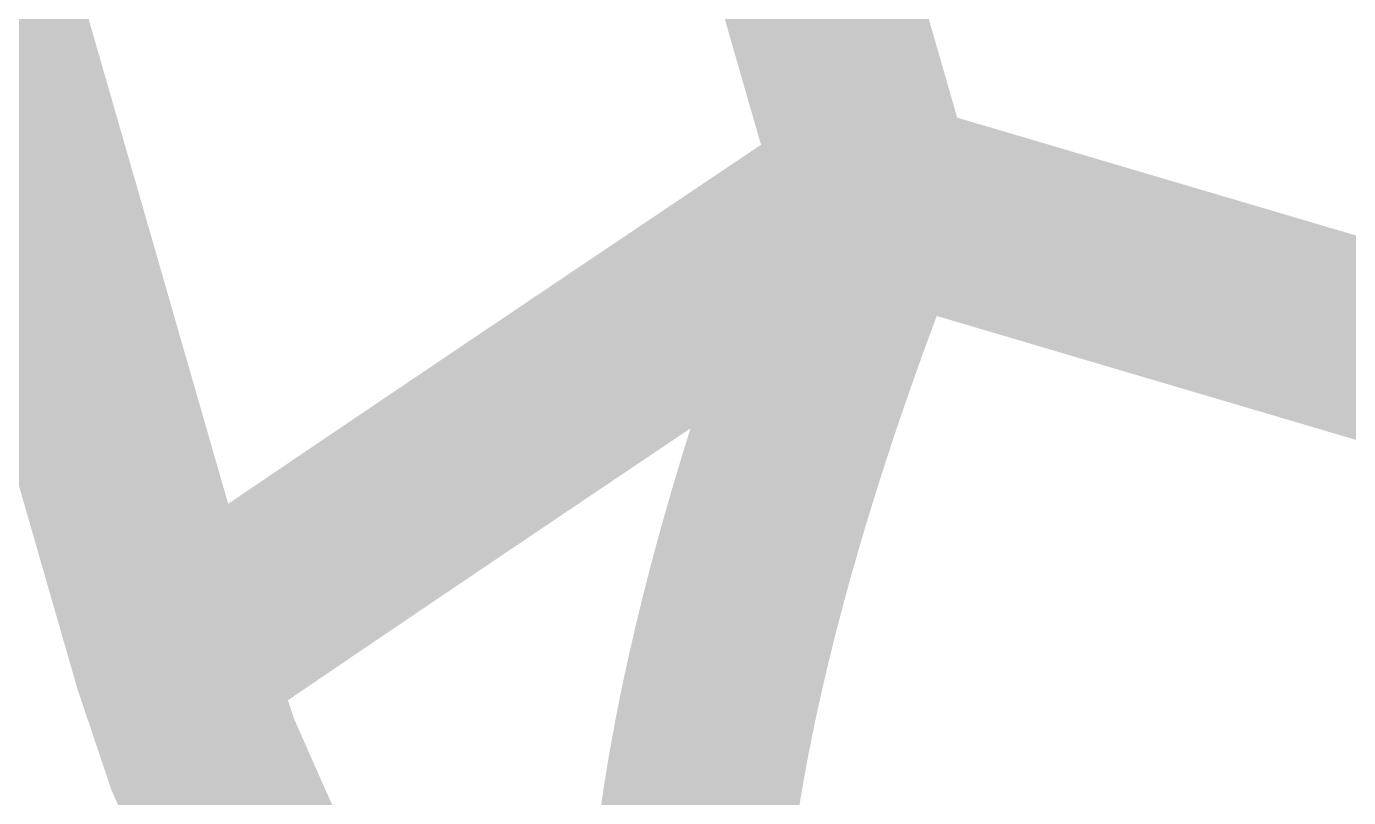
# Model space of a CAD drawing. Header units: inches. Extents: x 0 to 35.2, y -0.7 to 15.9.
# Drawn here: x 31.85944 to 31.862812, y 9.593212 to 9.595179 of the extents above; entities that cross this region are included whole.
import ezdxf

# ---------------------------------------------------------------- set-up
doc = ezdxf.new("R2010")
doc.units = ezdxf.units.IN
doc.header["$MEASUREMENT"] = 0
doc.layers.add('Dimensions', color=6, linetype='Continuous')

msp = doc.modelspace()

# ---------------------------------------------------------------- linework, layer by layer
at = {"layer": 'Dimensions'}
for points in [[(31.8303054, 9.6960987, 0.0005, 0.0005, 0), (31.8598106, 9.5935579, 0.0005, 0.0005, 0)], [(31.832685, 9.6952746, 0.0005, 0.0005, 0), (31.8616113, 9.5947457, 0.0005, 0.0005, 0)], [(31.8615634, 9.5947442, 0.0005, 0.0005, 0), (31.8615971, 9.5947669, 0.0005, 0.0005, 0)], [(31.8615915, 9.5946959, 0.0005, 0.0005, 0), (31.8616113, 9.5947457, 0.0005, 0.0005, 0)], [(31.8616113, 9.5947457, 0.0005, 0.0005, 0), (32.3744885, 9.4431495, 0.0005, 0.0005, 0)], [(31.8614968, 9.5946995, 0.0005, 0.0005, 0), (31.86153, 9.5947218, 0.0005, 0.0005, 0)], [(31.86153, 9.5947218, 0.0005, 0.0005, 0), (31.8615634, 9.5947442, 0.0005, 0.0005, 0)], [(31.8614638, 9.5946773, 0.0005, 0.0005, 0), (31.8614968, 9.5946995, 0.0005, 0.0005, 0)], [(31.8615722, 9.5946463, 0.0005, 0.0005, 0), (31.8615915, 9.5946959, 0.0005, 0.0005, 0)], [(31.8613988, 9.5946336, 0.0005, 0.0005, 0), (31.8614312, 9.5946554, 0.0005, 0.0005, 0)], [(31.8614312, 9.5946554, 0.0005, 0.0005, 0), (31.8614638, 9.5946773, 0.0005, 0.0005, 0)], [(31.8615532, 9.5945969, 0.0005, 0.0005, 0), (31.8615722, 9.5946463, 0.0005, 0.0005, 0)], [(31.8613349, 9.5945907, 0.0005, 0.0005, 0), (31.8613667, 9.5946121, 0.0005, 0.0005, 0)], [(31.8613667, 9.5946121, 0.0005, 0.0005, 0), (31.8613988, 9.5946336, 0.0005, 0.0005, 0)], [(31.8613033, 9.5945695, 0.0005, 0.0005, 0), (31.8613349, 9.5945907, 0.0005, 0.0005, 0)], [(31.8615346, 9.5945478, 0.0005, 0.0005, 0), (31.8615532, 9.5945969, 0.0005, 0.0005, 0)], [(31.8612411, 9.5945276, 0.0005, 0.0005, 0), (31.8612721, 9.5945485, 0.0005, 0.0005, 0)], [(31.8612721, 9.5945485, 0.0005, 0.0005, 0), (31.8613033, 9.5945695, 0.0005, 0.0005, 0)], [(31.8615164, 9.594499, 0.0005, 0.0005, 0), (31.8615346, 9.5945478, 0.0005, 0.0005, 0)], [(31.8612104, 9.594507, 0.0005, 0.0005, 0), (31.8612411, 9.5945276, 0.0005, 0.0005, 0)], [(31.8611498, 9.5944663, 0.0005, 0.0005, 0), (31.86118, 9.5944865, 0.0005, 0.0005, 0)], [(31.86118, 9.5944865, 0.0005, 0.0005, 0), (31.8612104, 9.594507, 0.0005, 0.0005, 0)], [(31.8614986, 9.5944505, 0.0005, 0.0005, 0), (31.8615164, 9.594499, 0.0005, 0.0005, 0)], [(31.8610905, 9.5944263, 0.0005, 0.0005, 0), (31.86112, 9.5944462, 0.0005, 0.0005, 0)], [(31.86112, 9.5944462, 0.0005, 0.0005, 0), (31.8611498, 9.5944663, 0.0005, 0.0005, 0)], [(31.8614811, 9.5944023, 0.0005, 0.0005, 0), (31.8614986, 9.5944505, 0.0005, 0.0005, 0)], [(31.8610612, 9.5944067, 0.0005, 0.0005, 0), (31.8610905, 9.5944263, 0.0005, 0.0005, 0)], [(31.8610036, 9.5943679, 0.0005, 0.0005, 0), (31.8610323, 9.5943872, 0.0005, 0.0005, 0)], [(31.8610323, 9.5943872, 0.0005, 0.0005, 0), (31.8610612, 9.5944067, 0.0005, 0.0005, 0)], [(31.8614641, 9.5943543, 0.0005, 0.0005, 0), (31.8614811, 9.5944023, 0.0005, 0.0005, 0)], [(31.8609472, 9.59433, 0.0005, 0.0005, 0), (31.8609753, 9.5943488, 0.0005, 0.0005, 0)], [(31.8609753, 9.5943488, 0.0005, 0.0005, 0), (31.8610036, 9.5943679, 0.0005, 0.0005, 0)], [(31.8614474, 9.5943066, 0.0005, 0.0005, 0), (31.8614641, 9.5943543, 0.0005, 0.0005, 0)], [(31.8608921, 9.5942928, 0.0005, 0.0005, 0), (31.8609195, 9.5943113, 0.0005, 0.0005, 0)], [(31.8609195, 9.5943113, 0.0005, 0.0005, 0), (31.8609472, 9.59433, 0.0005, 0.0005, 0)], [(31.8608381, 9.5942565, 0.0005, 0.0005, 0), (31.8608649, 9.5942746, 0.0005, 0.0005, 0)], [(31.8608649, 9.5942746, 0.0005, 0.0005, 0), (31.8608921, 9.5942928, 0.0005, 0.0005, 0)], [(31.8614312, 9.5942593, 0.0005, 0.0005, 0), (31.8614474, 9.5943066, 0.0005, 0.0005, 0)], [(31.8608116, 9.5942387, 0.0005, 0.0005, 0), (31.8608381, 9.5942565, 0.0005, 0.0005, 0)], [(31.8614153, 9.5942122, 0.0005, 0.0005, 0), (31.8614312, 9.5942593, 0.0005, 0.0005, 0)], [(31.8607595, 9.5942036, 0.0005, 0.0005, 0), (31.8607854, 9.594221, 0.0005, 0.0005, 0)], [(31.8607854, 9.594221, 0.0005, 0.0005, 0), (31.8608116, 9.5942387, 0.0005, 0.0005, 0)], [(31.8613999, 9.5941654, 0.0005, 0.0005, 0), (31.8614153, 9.5942122, 0.0005, 0.0005, 0)], [(31.8607088, 9.5941694, 0.0005, 0.0005, 0), (31.860734, 9.5941864, 0.0005, 0.0005, 0)], [(31.860734, 9.5941864, 0.0005, 0.0005, 0), (31.8607595, 9.5942036, 0.0005, 0.0005, 0)], [(31.8606592, 9.594136, 0.0005, 0.0005, 0), (31.8606838, 9.5941526, 0.0005, 0.0005, 0)], [(31.8606838, 9.5941526, 0.0005, 0.0005, 0), (31.8607088, 9.5941694, 0.0005, 0.0005, 0)], [(31.8613848, 9.594119, 0.0005, 0.0005, 0), (31.8613999, 9.5941654, 0.0005, 0.0005, 0)], [(31.860611, 9.5941035, 0.0005, 0.0005, 0), (31.860635, 9.5941196, 0.0005, 0.0005, 0)], [(31.860635, 9.5941196, 0.0005, 0.0005, 0), (31.8606592, 9.594136, 0.0005, 0.0005, 0)], [(31.8613702, 9.5940728, 0.0005, 0.0005, 0), (31.8613848, 9.594119, 0.0005, 0.0005, 0)], [(31.8605411, 9.5940563, 0.0005, 0.0005, 0), (31.8605641, 9.5940718, 0.0005, 0.0005, 0)], [(31.8605641, 9.5940718, 0.0005, 0.0005, 0), (31.8605874, 9.5940875, 0.0005, 0.0005, 0)], [(31.8605874, 9.5940875, 0.0005, 0.0005, 0), (31.860611, 9.5941035, 0.0005, 0.0005, 0)], [(31.8613559, 9.594027, 0.0005, 0.0005, 0), (31.8613702, 9.5940728, 0.0005, 0.0005, 0)], [(31.8604962, 9.594026, 0.0005, 0.0005, 0), (31.8605185, 9.5940411, 0.0005, 0.0005, 0)], [(31.8605185, 9.5940411, 0.0005, 0.0005, 0), (31.8605411, 9.5940563, 0.0005, 0.0005, 0)], [(31.8604526, 9.5939966, 0.0005, 0.0005, 0), (31.8604742, 9.5940112, 0.0005, 0.0005, 0)], [(31.8604742, 9.5940112, 0.0005, 0.0005, 0), (31.8604962, 9.594026, 0.0005, 0.0005, 0)], [(31.8613421, 9.5939815, 0.0005, 0.0005, 0), (31.8613559, 9.594027, 0.0005, 0.0005, 0)], [(31.8604104, 9.5939681, 0.0005, 0.0005, 0), (31.8604313, 9.5939822, 0.0005, 0.0005, 0)], [(31.8604313, 9.5939822, 0.0005, 0.0005, 0), (31.8604526, 9.5939966, 0.0005, 0.0005, 0)], [(31.8613286, 9.5939364, 0.0005, 0.0005, 0), (31.8613421, 9.5939815, 0.0005, 0.0005, 0)], [(31.8603496, 9.593927, 0.0005, 0.0005, 0), (31.8603695, 9.5939404, 0.0005, 0.0005, 0)], [(31.8603695, 9.5939404, 0.0005, 0.0005, 0), (31.8603898, 9.5939541, 0.0005, 0.0005, 0)], [(31.8603898, 9.5939541, 0.0005, 0.0005, 0), (31.8604104, 9.5939681, 0.0005, 0.0005, 0)], [(31.8613156, 9.5938915, 0.0005, 0.0005, 0), (31.8613286, 9.5939364, 0.0005, 0.0005, 0)], [(31.8603107, 9.5939007, 0.0005, 0.0005, 0), (31.86033, 9.5939137, 0.0005, 0.0005, 0)], [(31.86033, 9.5939137, 0.0005, 0.0005, 0), (31.8603496, 9.593927, 0.0005, 0.0005, 0)], [(31.8602551, 9.5938631, 0.0005, 0.0005, 0), (31.8602733, 9.5938754, 0.0005, 0.0005, 0)], [(31.8602733, 9.5938754, 0.0005, 0.0005, 0), (31.8602918, 9.5938879, 0.0005, 0.0005, 0)], [(31.8602918, 9.5938879, 0.0005, 0.0005, 0), (31.8603107, 9.5939007, 0.0005, 0.0005, 0)], [(31.8613029, 9.593847, 0.0005, 0.0005, 0), (31.8613156, 9.5938915, 0.0005, 0.0005, 0)], [(31.8602026, 9.5938275, 0.0005, 0.0005, 0), (31.8602198, 9.5938391, 0.0005, 0.0005, 0)], [(31.8602198, 9.5938391, 0.0005, 0.0005, 0), (31.8602373, 9.593851, 0.0005, 0.0005, 0)], [(31.8602373, 9.593851, 0.0005, 0.0005, 0), (31.8602551, 9.5938631, 0.0005, 0.0005, 0)], [(31.8612907, 9.5938029, 0.0005, 0.0005, 0), (31.8613029, 9.593847, 0.0005, 0.0005, 0)], [(31.8601533, 9.5937941, 0.0005, 0.0005, 0), (31.8601694, 9.593805, 0.0005, 0.0005, 0)], [(31.8601694, 9.593805, 0.0005, 0.0005, 0), (31.8601858, 9.5938162, 0.0005, 0.0005, 0)], [(31.8601858, 9.5938162, 0.0005, 0.0005, 0), (31.8602026, 9.5938275, 0.0005, 0.0005, 0)], [(31.8612789, 9.5937591, 0.0005, 0.0005, 0), (31.8612907, 9.5938029, 0.0005, 0.0005, 0)], [(31.8601073, 9.5937628, 0.0005, 0.0005, 0), (31.8601223, 9.593773, 0.0005, 0.0005, 0)], [(31.8601223, 9.593773, 0.0005, 0.0005, 0), (31.8601376, 9.5937835, 0.0005, 0.0005, 0)], [(31.8601376, 9.5937835, 0.0005, 0.0005, 0), (31.8601533, 9.5937941, 0.0005, 0.0005, 0)], [(31.8600509, 9.5937245, 0.0005, 0.0005, 0), (31.8600644, 9.5937337, 0.0005, 0.0005, 0)], [(31.8600644, 9.5937337, 0.0005, 0.0005, 0), (31.8600783, 9.5937432, 0.0005, 0.0005, 0)], [(31.8600783, 9.5937432, 0.0005, 0.0005, 0), (31.8600926, 9.5937529, 0.0005, 0.0005, 0)], [(31.8600926, 9.5937529, 0.0005, 0.0005, 0), (31.8601073, 9.5937628, 0.0005, 0.0005, 0)], [(31.8612675, 9.5937156, 0.0005, 0.0005, 0), (31.8612789, 9.5937591, 0.0005, 0.0005, 0)], [(31.8600124, 9.5936983, 0.0005, 0.0005, 0), (31.8600249, 9.5937068, 0.0005, 0.0005, 0)], [(31.8600249, 9.5937068, 0.0005, 0.0005, 0), (31.8600377, 9.5937155, 0.0005, 0.0005, 0)], [(31.8600377, 9.5937155, 0.0005, 0.0005, 0), (31.8600509, 9.5937245, 0.0005, 0.0005, 0)], [(31.8612565, 9.5936725, 0.0005, 0.0005, 0), (31.8612675, 9.5937156, 0.0005, 0.0005, 0)], [(31.8599556, 9.5936596, 0.0005, 0.0005, 0), (31.8599662, 9.5936668, 0.0005, 0.0005, 0)], [(31.8599662, 9.5936668, 0.0005, 0.0005, 0), (31.8599772, 9.5936743, 0.0005, 0.0005, 0)], [(31.8599772, 9.5936743, 0.0005, 0.0005, 0), (31.8599886, 9.5936821, 0.0005, 0.0005, 0)], [(31.8599886, 9.5936821, 0.0005, 0.0005, 0), (31.8600003, 9.5936901, 0.0005, 0.0005, 0)], [(31.8600003, 9.5936901, 0.0005, 0.0005, 0), (31.8600124, 9.5936983, 0.0005, 0.0005, 0)], [(31.8612459, 9.5936298, 0.0005, 0.0005, 0), (31.8612565, 9.5936725, 0.0005, 0.0005, 0)], [(31.8599081, 9.593627, 0.0005, 0.0005, 0), (31.8599169, 9.593633, 0.0005, 0.0005, 0)], [(31.8599169, 9.593633, 0.0005, 0.0005, 0), (31.859926, 9.5936393, 0.0005, 0.0005, 0)], [(31.859926, 9.5936393, 0.0005, 0.0005, 0), (31.8599355, 9.5936458, 0.0005, 0.0005, 0)], [(31.8599355, 9.5936458, 0.0005, 0.0005, 0), (31.8599454, 9.5936525, 0.0005, 0.0005, 0)], [(31.8599454, 9.5936525, 0.0005, 0.0005, 0), (31.8599556, 9.5936596, 0.0005, 0.0005, 0)], [(31.8598634, 9.5935961, 0.0005, 0.0005, 0), (31.8598699, 9.5936006, 0.0005, 0.0005, 0)], [(31.8598699, 9.5936006, 0.0005, 0.0005, 0), (31.8598768, 9.5936054, 0.0005, 0.0005, 0)], [(31.8598768, 9.5936054, 0.0005, 0.0005, 0), (31.8598841, 9.5936104, 0.0005, 0.0005, 0)], [(31.8598841, 9.5936104, 0.0005, 0.0005, 0), (31.8598917, 9.5936157, 0.0005, 0.0005, 0)], [(31.8598917, 9.5936157, 0.0005, 0.0005, 0), (31.8598997, 9.5936212, 0.0005, 0.0005, 0)], [(31.8598997, 9.5936212, 0.0005, 0.0005, 0), (31.8599081, 9.593627, 0.0005, 0.0005, 0)], [(31.8612357, 9.5935874, 0.0005, 0.0005, 0), (31.8612459, 9.5936298, 0.0005, 0.0005, 0)], [(31.8598191, 9.5935648, 0.0005, 0.0005, 0), (31.8598218, 9.5935668, 0.0005, 0.0005, 0)], [(31.8598218, 9.5935668, 0.0005, 0.0005, 0), (31.8598249, 9.593569, 0.0005, 0.0005, 0)], [(31.8598249, 9.593569, 0.0005, 0.0005, 0), (31.8598284, 9.5935715, 0.0005, 0.0005, 0)], [(31.8598284, 9.5935715, 0.0005, 0.0005, 0), (31.8598323, 9.5935743, 0.0005, 0.0005, 0)], [(31.8598323, 9.5935743, 0.0005, 0.0005, 0), (31.8598365, 9.5935773, 0.0005, 0.0005, 0)], [(31.8598365, 9.5935773, 0.0005, 0.0005, 0), (31.8598411, 9.5935805, 0.0005, 0.0005, 0)], [(31.8598411, 9.5935805, 0.0005, 0.0005, 0), (31.8598461, 9.593584, 0.0005, 0.0005, 0)], [(31.8598461, 9.593584, 0.0005, 0.0005, 0), (31.8598515, 9.5935878, 0.0005, 0.0005, 0)], [(31.8598515, 9.5935878, 0.0005, 0.0005, 0), (31.8598573, 9.5935918, 0.0005, 0.0005, 0)], [(31.8598573, 9.5935918, 0.0005, 0.0005, 0), (31.8598634, 9.5935961, 0.0005, 0.0005, 0)], [(31.861226, 9.5935454, 0.0005, 0.0005, 0), (31.8612357, 9.5935874, 0.0005, 0.0005, 0)], [(31.8598106, 9.5935581, 0.0005, 0.0005, 0), (31.8598111, 9.5935586, 0.0005, 0.0005, 0)], [(31.8598106, 9.5935579, 0.0005, 0.0005, 0), (31.8598106, 9.5935581, 0.0005, 0.0005, 0)], [(31.8616698, 9.5916852, 0.0005, 0.0005, -0.256951), (31.8598106, 9.5935579, 0.0005, 0.0005, 0)], [(31.8598111, 9.5935586, 0.0005, 0.0005, 0), (31.8598119, 9.5935593, 0.0005, 0.0005, 0)], [(31.8598119, 9.5935593, 0.0005, 0.0005, 0), (31.8598131, 9.5935603, 0.0005, 0.0005, 0)], [(31.8598131, 9.5935603, 0.0005, 0.0005, 0), (31.8598147, 9.5935615, 0.0005, 0.0005, 0)], [(31.8598147, 9.5935615, 0.0005, 0.0005, 0), (31.8598167, 9.593563, 0.0005, 0.0005, 0)], [(31.8598167, 9.593563, 0.0005, 0.0005, 0), (31.8598191, 9.5935648, 0.0005, 0.0005, 0)], [(31.8612167, 9.5935037, 0.0005, 0.0005, 0), (31.861226, 9.5935454, 0.0005, 0.0005, 0)], [(31.8612077, 9.5934625, 0.0005, 0.0005, 0), (31.8612167, 9.5935037, 0.0005, 0.0005, 0)], [(31.8611992, 9.5934216, 0.0005, 0.0005, 0), (31.8612077, 9.5934625, 0.0005, 0.0005, 0)], [(31.8611912, 9.5933811, 0.0005, 0.0005, 0), (31.8611992, 9.5934216, 0.0005, 0.0005, 0)], [(31.8611835, 9.5933409, 0.0005, 0.0005, 0), (31.8611912, 9.5933811, 0.0005, 0.0005, 0)], [(31.8611762, 9.5933012, 0.0005, 0.0005, 0), (31.8611835, 9.5933409, 0.0005, 0.0005, 0)], [(31.8611694, 9.5932618, 0.0005, 0.0005, 0), (31.8611762, 9.5933012, 0.0005, 0.0005, 0)], [(31.861163, 9.5932229, 0.0005, 0.0005, 0), (31.8611694, 9.5932618, 0.0005, 0.0005, 0)], [(31.861157, 9.5931844, 0.0005, 0.0005, 0), (31.861163, 9.5932229, 0.0005, 0.0005, 0)], [(31.8611515, 9.5931462, 0.0005, 0.0005, 0), (31.861157, 9.5931844, 0.0005, 0.0005, 0)], [(31.8611463, 9.5931085, 0.0005, 0.0005, 0), (31.8611515, 9.5931462, 0.0005, 0.0005, 0)], [(31.8611416, 9.5930712, 0.0005, 0.0005, 0), (31.8611463, 9.5931085, 0.0005, 0.0005, 0)], [(31.8611374, 9.5930343, 0.0005, 0.0005, 0), (31.8611416, 9.5930712, 0.0005, 0.0005, 0)], [(31.8611335, 9.5929978, 0.0005, 0.0005, 0), (31.8611374, 9.5930343, 0.0005, 0.0005, 0)], [(31.8611301, 9.5929617, 0.0005, 0.0005, 0), (31.8611335, 9.5929978, 0.0005, 0.0005, 0)]]:
    msp.add_lwpolyline(points, format="xyseb", dxfattribs=at)
for points in [[(31.8614721, 9.5947669, 0.00025, 0.00025, 1), (31.8617221, 9.5947669, 0.00025, 0.00025, 1)], [(31.8614863, 9.5947457, 0.00025, 0.00025, 1), (31.8617363, 9.5947457, 0.00025, 0.00025, 1)], [(31.8614863, 9.5947457, 0.00025, 0.00025, 1), (31.8617363, 9.5947457, 0.00025, 0.00025, 1)], [(31.8614863, 9.5947457, 0.00025, 0.00025, 1), (31.8617363, 9.5947457, 0.00025, 0.00025, 1)], [(31.861405, 9.5947218, 0.00025, 0.00025, 1), (31.861655, 9.5947218, 0.00025, 0.00025, 1)], [(31.861405, 9.5947218, 0.00025, 0.00025, 1), (31.861655, 9.5947218, 0.00025, 0.00025, 1)], [(31.8614384, 9.5947442, 0.00025, 0.00025, 1), (31.8616884, 9.5947442, 0.00025, 0.00025, 1)], [(31.8614384, 9.5947442, 0.00025, 0.00025, 1), (31.8616884, 9.5947442, 0.00025, 0.00025, 1)], [(31.8613718, 9.5946995, 0.00025, 0.00025, 1), (31.8616218, 9.5946995, 0.00025, 0.00025, 1)], [(31.8613718, 9.5946995, 0.00025, 0.00025, 1), (31.8616218, 9.5946995, 0.00025, 0.00025, 1)], [(31.8614665, 9.5946959, 0.00025, 0.00025, 1), (31.8617165, 9.5946959, 0.00025, 0.00025, 1)], [(31.8614665, 9.5946959, 0.00025, 0.00025, 1), (31.8617165, 9.5946959, 0.00025, 0.00025, 1)], [(31.8613062, 9.5946554, 0.00025, 0.00025, 1), (31.8615562, 9.5946554, 0.00025, 0.00025, 1)], [(31.8613062, 9.5946554, 0.00025, 0.00025, 1), (31.8615562, 9.5946554, 0.00025, 0.00025, 1)], [(31.8613388, 9.5946773, 0.00025, 0.00025, 1), (31.8615888, 9.5946773, 0.00025, 0.00025, 1)], [(31.8613388, 9.5946773, 0.00025, 0.00025, 1), (31.8615888, 9.5946773, 0.00025, 0.00025, 1)], [(31.8614472, 9.5946463, 0.00025, 0.00025, 1), (31.8616972, 9.5946463, 0.00025, 0.00025, 1)], [(31.8614472, 9.5946463, 0.00025, 0.00025, 1), (31.8616972, 9.5946463, 0.00025, 0.00025, 1)], [(31.8612417, 9.5946121, 0.00025, 0.00025, 1), (31.8614917, 9.5946121, 0.00025, 0.00025, 1)], [(31.8612417, 9.5946121, 0.00025, 0.00025, 1), (31.8614917, 9.5946121, 0.00025, 0.00025, 1)], [(31.8612738, 9.5946336, 0.00025, 0.00025, 1), (31.8615238, 9.5946336, 0.00025, 0.00025, 1)], [(31.8612738, 9.5946336, 0.00025, 0.00025, 1), (31.8615238, 9.5946336, 0.00025, 0.00025, 1)], [(31.8612099, 9.5945907, 0.00025, 0.00025, 1), (31.8614599, 9.5945907, 0.00025, 0.00025, 1)], [(31.8612099, 9.5945907, 0.00025, 0.00025, 1), (31.8614599, 9.5945907, 0.00025, 0.00025, 1)], [(31.8614282, 9.5945969, 0.00025, 0.00025, 1), (31.8616782, 9.5945969, 0.00025, 0.00025, 1)], [(31.8614282, 9.5945969, 0.00025, 0.00025, 1), (31.8616782, 9.5945969, 0.00025, 0.00025, 1)], [(31.8611471, 9.5945485, 0.00025, 0.00025, 1), (31.8613971, 9.5945485, 0.00025, 0.00025, 1)], [(31.8611471, 9.5945485, 0.00025, 0.00025, 1), (31.8613971, 9.5945485, 0.00025, 0.00025, 1)], [(31.8611783, 9.5945695, 0.00025, 0.00025, 1), (31.8614283, 9.5945695, 0.00025, 0.00025, 1)], [(31.8611783, 9.5945695, 0.00025, 0.00025, 1), (31.8614283, 9.5945695, 0.00025, 0.00025, 1)], [(31.8614096, 9.5945478, 0.00025, 0.00025, 1), (31.8616596, 9.5945478, 0.00025, 0.00025, 1)], [(31.8614096, 9.5945478, 0.00025, 0.00025, 1), (31.8616596, 9.5945478, 0.00025, 0.00025, 1)], [(31.8611161, 9.5945276, 0.00025, 0.00025, 1), (31.8613661, 9.5945276, 0.00025, 0.00025, 1)], [(31.8611161, 9.5945276, 0.00025, 0.00025, 1), (31.8613661, 9.5945276, 0.00025, 0.00025, 1)], [(31.861055, 9.5944865, 0.00025, 0.00025, 1), (31.861305, 9.5944865, 0.00025, 0.00025, 1)], [(31.861055, 9.5944865, 0.00025, 0.00025, 1), (31.861305, 9.5944865, 0.00025, 0.00025, 1)], [(31.8610854, 9.594507, 0.00025, 0.00025, 1), (31.8613354, 9.594507, 0.00025, 0.00025, 1)], [(31.8610854, 9.594507, 0.00025, 0.00025, 1), (31.8613354, 9.594507, 0.00025, 0.00025, 1)], [(31.8613914, 9.594499, 0.00025, 0.00025, 1), (31.8616414, 9.594499, 0.00025, 0.00025, 1)], [(31.8613914, 9.594499, 0.00025, 0.00025, 1), (31.8616414, 9.594499, 0.00025, 0.00025, 1)], [(31.860995, 9.5944462, 0.00025, 0.00025, 1), (31.861245, 9.5944462, 0.00025, 0.00025, 1)], [(31.860995, 9.5944462, 0.00025, 0.00025, 1), (31.861245, 9.5944462, 0.00025, 0.00025, 1)], [(31.8610248, 9.5944663, 0.00025, 0.00025, 1), (31.8612748, 9.5944663, 0.00025, 0.00025, 1)], [(31.8610248, 9.5944663, 0.00025, 0.00025, 1), (31.8612748, 9.5944663, 0.00025, 0.00025, 1)], [(31.8613736, 9.5944505, 0.00025, 0.00025, 1), (31.8616236, 9.5944505, 0.00025, 0.00025, 1)], [(31.8613736, 9.5944505, 0.00025, 0.00025, 1), (31.8616236, 9.5944505, 0.00025, 0.00025, 1)], [(31.8609655, 9.5944263, 0.00025, 0.00025, 1), (31.8612155, 9.5944263, 0.00025, 0.00025, 1)], [(31.8609655, 9.5944263, 0.00025, 0.00025, 1), (31.8612155, 9.5944263, 0.00025, 0.00025, 1)], [(31.8609073, 9.5943872, 0.00025, 0.00025, 1), (31.8611573, 9.5943872, 0.00025, 0.00025, 1)], [(31.8609073, 9.5943872, 0.00025, 0.00025, 1), (31.8611573, 9.5943872, 0.00025, 0.00025, 1)], [(31.8609362, 9.5944067, 0.00025, 0.00025, 1), (31.8611862, 9.5944067, 0.00025, 0.00025, 1)], [(31.8609362, 9.5944067, 0.00025, 0.00025, 1), (31.8611862, 9.5944067, 0.00025, 0.00025, 1)], [(31.8613561, 9.5944023, 0.00025, 0.00025, 1), (31.8616061, 9.5944023, 0.00025, 0.00025, 1)], [(31.8613561, 9.5944023, 0.00025, 0.00025, 1), (31.8616061, 9.5944023, 0.00025, 0.00025, 1)], [(31.8608503, 9.5943488, 0.00025, 0.00025, 1), (31.8611003, 9.5943488, 0.00025, 0.00025, 1)], [(31.8608503, 9.5943488, 0.00025, 0.00025, 1), (31.8611003, 9.5943488, 0.00025, 0.00025, 1)], [(31.8608786, 9.5943679, 0.00025, 0.00025, 1), (31.8611286, 9.5943679, 0.00025, 0.00025, 1)], [(31.8608786, 9.5943679, 0.00025, 0.00025, 1), (31.8611286, 9.5943679, 0.00025, 0.00025, 1)], [(31.8613391, 9.5943543, 0.00025, 0.00025, 1), (31.8615891, 9.5943543, 0.00025, 0.00025, 1)], [(31.8613391, 9.5943543, 0.00025, 0.00025, 1), (31.8615891, 9.5943543, 0.00025, 0.00025, 1)], [(31.8607945, 9.5943113, 0.00025, 0.00025, 1), (31.8610445, 9.5943113, 0.00025, 0.00025, 1)], [(31.8607945, 9.5943113, 0.00025, 0.00025, 1), (31.8610445, 9.5943113, 0.00025, 0.00025, 1)], [(31.8608222, 9.59433, 0.00025, 0.00025, 1), (31.8610722, 9.59433, 0.00025, 0.00025, 1)], [(31.8608222, 9.59433, 0.00025, 0.00025, 1), (31.8610722, 9.59433, 0.00025, 0.00025, 1)], [(31.8607399, 9.5942746, 0.00025, 0.00025, 1), (31.8609899, 9.5942746, 0.00025, 0.00025, 1)], [(31.8607399, 9.5942746, 0.00025, 0.00025, 1), (31.8609899, 9.5942746, 0.00025, 0.00025, 1)], [(31.8607671, 9.5942928, 0.00025, 0.00025, 1), (31.8610171, 9.5942928, 0.00025, 0.00025, 1)], [(31.8607671, 9.5942928, 0.00025, 0.00025, 1), (31.8610171, 9.5942928, 0.00025, 0.00025, 1)], [(31.8613224, 9.5943066, 0.00025, 0.00025, 1), (31.8615724, 9.5943066, 0.00025, 0.00025, 1)], [(31.8613224, 9.5943066, 0.00025, 0.00025, 1), (31.8615724, 9.5943066, 0.00025, 0.00025, 1)], [(31.8607131, 9.5942565, 0.00025, 0.00025, 1), (31.8609631, 9.5942565, 0.00025, 0.00025, 1)], [(31.8607131, 9.5942565, 0.00025, 0.00025, 1), (31.8609631, 9.5942565, 0.00025, 0.00025, 1)], [(31.8613062, 9.5942593, 0.00025, 0.00025, 1), (31.8615562, 9.5942593, 0.00025, 0.00025, 1)], [(31.8613062, 9.5942593, 0.00025, 0.00025, 1), (31.8615562, 9.5942593, 0.00025, 0.00025, 1)], [(31.8606604, 9.594221, 0.00025, 0.00025, 1), (31.8609104, 9.594221, 0.00025, 0.00025, 1)], [(31.8606604, 9.594221, 0.00025, 0.00025, 1), (31.8609104, 9.594221, 0.00025, 0.00025, 1)], [(31.8606866, 9.5942387, 0.00025, 0.00025, 1), (31.8609366, 9.5942387, 0.00025, 0.00025, 1)], [(31.8606866, 9.5942387, 0.00025, 0.00025, 1), (31.8609366, 9.5942387, 0.00025, 0.00025, 1)], [(31.8612903, 9.5942122, 0.00025, 0.00025, 1), (31.8615403, 9.5942122, 0.00025, 0.00025, 1)], [(31.8612903, 9.5942122, 0.00025, 0.00025, 1), (31.8615403, 9.5942122, 0.00025, 0.00025, 1)], [(31.860609, 9.5941864, 0.00025, 0.00025, 1), (31.860859, 9.5941864, 0.00025, 0.00025, 1)], [(31.860609, 9.5941864, 0.00025, 0.00025, 1), (31.860859, 9.5941864, 0.00025, 0.00025, 1)], [(31.8606345, 9.5942036, 0.00025, 0.00025, 1), (31.8608845, 9.5942036, 0.00025, 0.00025, 1)], [(31.8606345, 9.5942036, 0.00025, 0.00025, 1), (31.8608845, 9.5942036, 0.00025, 0.00025, 1)], [(31.8605588, 9.5941526, 0.00025, 0.00025, 1), (31.8608088, 9.5941526, 0.00025, 0.00025, 1)], [(31.8605588, 9.5941526, 0.00025, 0.00025, 1), (31.8608088, 9.5941526, 0.00025, 0.00025, 1)], [(31.8605838, 9.5941694, 0.00025, 0.00025, 1), (31.8608338, 9.5941694, 0.00025, 0.00025, 1)], [(31.8605838, 9.5941694, 0.00025, 0.00025, 1), (31.8608338, 9.5941694, 0.00025, 0.00025, 1)], [(31.8612749, 9.5941654, 0.00025, 0.00025, 1), (31.8615249, 9.5941654, 0.00025, 0.00025, 1)], [(31.8612749, 9.5941654, 0.00025, 0.00025, 1), (31.8615249, 9.5941654, 0.00025, 0.00025, 1)], [(31.86051, 9.5941196, 0.00025, 0.00025, 1), (31.86076, 9.5941196, 0.00025, 0.00025, 1)], [(31.86051, 9.5941196, 0.00025, 0.00025, 1), (31.86076, 9.5941196, 0.00025, 0.00025, 1)], [(31.8605342, 9.594136, 0.00025, 0.00025, 1), (31.8607842, 9.594136, 0.00025, 0.00025, 1)], [(31.8605342, 9.594136, 0.00025, 0.00025, 1), (31.8607842, 9.594136, 0.00025, 0.00025, 1)], [(31.8612598, 9.594119, 0.00025, 0.00025, 1), (31.8615098, 9.594119, 0.00025, 0.00025, 1)], [(31.8612598, 9.594119, 0.00025, 0.00025, 1), (31.8615098, 9.594119, 0.00025, 0.00025, 1)], [(31.8604391, 9.5940718, 0.00025, 0.00025, 1), (31.8606891, 9.5940718, 0.00025, 0.00025, 1)], [(31.8604391, 9.5940718, 0.00025, 0.00025, 1), (31.8606891, 9.5940718, 0.00025, 0.00025, 1)], [(31.8604624, 9.5940875, 0.00025, 0.00025, 1), (31.8607124, 9.5940875, 0.00025, 0.00025, 1)], [(31.8604624, 9.5940875, 0.00025, 0.00025, 1), (31.8607124, 9.5940875, 0.00025, 0.00025, 1)], [(31.860486, 9.5941035, 0.00025, 0.00025, 1), (31.860736, 9.5941035, 0.00025, 0.00025, 1)], [(31.860486, 9.5941035, 0.00025, 0.00025, 1), (31.860736, 9.5941035, 0.00025, 0.00025, 1)], [(31.8612452, 9.5940728, 0.00025, 0.00025, 1), (31.8614952, 9.5940728, 0.00025, 0.00025, 1)], [(31.8612452, 9.5940728, 0.00025, 0.00025, 1), (31.8614952, 9.5940728, 0.00025, 0.00025, 1)], [(31.8603935, 9.5940411, 0.00025, 0.00025, 1), (31.8606435, 9.5940411, 0.00025, 0.00025, 1)], [(31.8603935, 9.5940411, 0.00025, 0.00025, 1), (31.8606435, 9.5940411, 0.00025, 0.00025, 1)], [(31.8604161, 9.5940563, 0.00025, 0.00025, 1), (31.8606661, 9.5940563, 0.00025, 0.00025, 1)], [(31.8604161, 9.5940563, 0.00025, 0.00025, 1), (31.8606661, 9.5940563, 0.00025, 0.00025, 1)], [(31.8603492, 9.5940112, 0.00025, 0.00025, 1), (31.8605992, 9.5940112, 0.00025, 0.00025, 1)], [(31.8603492, 9.5940112, 0.00025, 0.00025, 1), (31.8605992, 9.5940112, 0.00025, 0.00025, 1)], [(31.8603712, 9.594026, 0.00025, 0.00025, 1), (31.8606212, 9.594026, 0.00025, 0.00025, 1)], [(31.8603712, 9.594026, 0.00025, 0.00025, 1), (31.8606212, 9.594026, 0.00025, 0.00025, 1)], [(31.8612309, 9.594027, 0.00025, 0.00025, 1), (31.8614809, 9.594027, 0.00025, 0.00025, 1)], [(31.8612309, 9.594027, 0.00025, 0.00025, 1), (31.8614809, 9.594027, 0.00025, 0.00025, 1)], [(31.8603063, 9.5939822, 0.00025, 0.00025, 1), (31.8605563, 9.5939822, 0.00025, 0.00025, 1)], [(31.8603063, 9.5939822, 0.00025, 0.00025, 1), (31.8605563, 9.5939822, 0.00025, 0.00025, 1)], [(31.8603276, 9.5939966, 0.00025, 0.00025, 1), (31.8605776, 9.5939966, 0.00025, 0.00025, 1)], [(31.8603276, 9.5939966, 0.00025, 0.00025, 1), (31.8605776, 9.5939966, 0.00025, 0.00025, 1)], [(31.8612171, 9.5939815, 0.00025, 0.00025, 1), (31.8614671, 9.5939815, 0.00025, 0.00025, 1)], [(31.8612171, 9.5939815, 0.00025, 0.00025, 1), (31.8614671, 9.5939815, 0.00025, 0.00025, 1)], [(31.8602445, 9.5939404, 0.00025, 0.00025, 1), (31.8604945, 9.5939404, 0.00025, 0.00025, 1)], [(31.8602445, 9.5939404, 0.00025, 0.00025, 1), (31.8604945, 9.5939404, 0.00025, 0.00025, 1)], [(31.8602648, 9.5939541, 0.00025, 0.00025, 1), (31.8605148, 9.5939541, 0.00025, 0.00025, 1)], [(31.8602648, 9.5939541, 0.00025, 0.00025, 1), (31.8605148, 9.5939541, 0.00025, 0.00025, 1)], [(31.8602854, 9.5939681, 0.00025, 0.00025, 1), (31.8605354, 9.5939681, 0.00025, 0.00025, 1)], [(31.8602854, 9.5939681, 0.00025, 0.00025, 1), (31.8605354, 9.5939681, 0.00025, 0.00025, 1)], [(31.8612036, 9.5939364, 0.00025, 0.00025, 1), (31.8614536, 9.5939364, 0.00025, 0.00025, 1)], [(31.8612036, 9.5939364, 0.00025, 0.00025, 1), (31.8614536, 9.5939364, 0.00025, 0.00025, 1)], [(31.860205, 9.5939137, 0.00025, 0.00025, 1), (31.860455, 9.5939137, 0.00025, 0.00025, 1)], [(31.860205, 9.5939137, 0.00025, 0.00025, 1), (31.860455, 9.5939137, 0.00025, 0.00025, 1)], [(31.8602246, 9.593927, 0.00025, 0.00025, 1), (31.8604746, 9.593927, 0.00025, 0.00025, 1)], [(31.8602246, 9.593927, 0.00025, 0.00025, 1), (31.8604746, 9.593927, 0.00025, 0.00025, 1)], [(31.8601483, 9.5938754, 0.00025, 0.00025, 1), (31.8603983, 9.5938754, 0.00025, 0.00025, 1)], [(31.8601483, 9.5938754, 0.00025, 0.00025, 1), (31.8603983, 9.5938754, 0.00025, 0.00025, 1)], [(31.8601668, 9.5938879, 0.00025, 0.00025, 1), (31.8604168, 9.5938879, 0.00025, 0.00025, 1)], [(31.8601668, 9.5938879, 0.00025, 0.00025, 1), (31.8604168, 9.5938879, 0.00025, 0.00025, 1)], [(31.8601857, 9.5939007, 0.00025, 0.00025, 1), (31.8604357, 9.5939007, 0.00025, 0.00025, 1)], [(31.8601857, 9.5939007, 0.00025, 0.00025, 1), (31.8604357, 9.5939007, 0.00025, 0.00025, 1)], [(31.8611906, 9.5938915, 0.00025, 0.00025, 1), (31.8614406, 9.5938915, 0.00025, 0.00025, 1)], [(31.8611906, 9.5938915, 0.00025, 0.00025, 1), (31.8614406, 9.5938915, 0.00025, 0.00025, 1)], [(31.8600948, 9.5938391, 0.00025, 0.00025, 1), (31.8603448, 9.5938391, 0.00025, 0.00025, 1)], [(31.8600948, 9.5938391, 0.00025, 0.00025, 1), (31.8603448, 9.5938391, 0.00025, 0.00025, 1)], [(31.8601123, 9.593851, 0.00025, 0.00025, 1), (31.8603623, 9.593851, 0.00025, 0.00025, 1)], [(31.8601123, 9.593851, 0.00025, 0.00025, 1), (31.8603623, 9.593851, 0.00025, 0.00025, 1)], [(31.8601301, 9.5938631, 0.00025, 0.00025, 1), (31.8603801, 9.5938631, 0.00025, 0.00025, 1)], [(31.8601301, 9.5938631, 0.00025, 0.00025, 1), (31.8603801, 9.5938631, 0.00025, 0.00025, 1)], [(31.8611779, 9.593847, 0.00025, 0.00025, 1), (31.8614279, 9.593847, 0.00025, 0.00025, 1)], [(31.8611779, 9.593847, 0.00025, 0.00025, 1), (31.8614279, 9.593847, 0.00025, 0.00025, 1)], [(31.8600444, 9.593805, 0.00025, 0.00025, 1), (31.8602944, 9.593805, 0.00025, 0.00025, 1)], [(31.8600444, 9.593805, 0.00025, 0.00025, 1), (31.8602944, 9.593805, 0.00025, 0.00025, 1)], [(31.8600608, 9.5938162, 0.00025, 0.00025, 1), (31.8603108, 9.5938162, 0.00025, 0.00025, 1)], [(31.8600608, 9.5938162, 0.00025, 0.00025, 1), (31.8603108, 9.5938162, 0.00025, 0.00025, 1)], [(31.8600776, 9.5938275, 0.00025, 0.00025, 1), (31.8603276, 9.5938275, 0.00025, 0.00025, 1)], [(31.8600776, 9.5938275, 0.00025, 0.00025, 1), (31.8603276, 9.5938275, 0.00025, 0.00025, 1)], [(31.8611657, 9.5938029, 0.00025, 0.00025, 1), (31.8614157, 9.5938029, 0.00025, 0.00025, 1)], [(31.8611657, 9.5938029, 0.00025, 0.00025, 1), (31.8614157, 9.5938029, 0.00025, 0.00025, 1)], [(31.8599973, 9.593773, 0.00025, 0.00025, 1), (31.8602473, 9.593773, 0.00025, 0.00025, 1)], [(31.8599973, 9.593773, 0.00025, 0.00025, 1), (31.8602473, 9.593773, 0.00025, 0.00025, 1)], [(31.8600126, 9.5937835, 0.00025, 0.00025, 1), (31.8602626, 9.5937835, 0.00025, 0.00025, 1)], [(31.8600126, 9.5937835, 0.00025, 0.00025, 1), (31.8602626, 9.5937835, 0.00025, 0.00025, 1)], [(31.8600283, 9.5937941, 0.00025, 0.00025, 1), (31.8602783, 9.5937941, 0.00025, 0.00025, 1)], [(31.8600283, 9.5937941, 0.00025, 0.00025, 1), (31.8602783, 9.5937941, 0.00025, 0.00025, 1)], [(31.8599394, 9.5937337, 0.00025, 0.00025, 1), (31.8601894, 9.5937337, 0.00025, 0.00025, 1)], [(31.8599394, 9.5937337, 0.00025, 0.00025, 1), (31.8601894, 9.5937337, 0.00025, 0.00025, 1)], [(31.8599533, 9.5937432, 0.00025, 0.00025, 1), (31.8602033, 9.5937432, 0.00025, 0.00025, 1)], [(31.8599533, 9.5937432, 0.00025, 0.00025, 1), (31.8602033, 9.5937432, 0.00025, 0.00025, 1)], [(31.8599676, 9.5937529, 0.00025, 0.00025, 1), (31.8602176, 9.5937529, 0.00025, 0.00025, 1)], [(31.8599676, 9.5937529, 0.00025, 0.00025, 1), (31.8602176, 9.5937529, 0.00025, 0.00025, 1)], [(31.8599823, 9.5937628, 0.00025, 0.00025, 1), (31.8602323, 9.5937628, 0.00025, 0.00025, 1)], [(31.8599823, 9.5937628, 0.00025, 0.00025, 1), (31.8602323, 9.5937628, 0.00025, 0.00025, 1)], [(31.8611539, 9.5937591, 0.00025, 0.00025, 1), (31.8614039, 9.5937591, 0.00025, 0.00025, 1)], [(31.8611539, 9.5937591, 0.00025, 0.00025, 1), (31.8614039, 9.5937591, 0.00025, 0.00025, 1)], [(31.8598999, 9.5937068, 0.00025, 0.00025, 1), (31.8601499, 9.5937068, 0.00025, 0.00025, 1)], [(31.8598999, 9.5937068, 0.00025, 0.00025, 1), (31.8601499, 9.5937068, 0.00025, 0.00025, 1)], [(31.8599127, 9.5937155, 0.00025, 0.00025, 1), (31.8601627, 9.5937155, 0.00025, 0.00025, 1)], [(31.8599127, 9.5937155, 0.00025, 0.00025, 1), (31.8601627, 9.5937155, 0.00025, 0.00025, 1)], [(31.8599259, 9.5937245, 0.00025, 0.00025, 1), (31.8601759, 9.5937245, 0.00025, 0.00025, 1)], [(31.8599259, 9.5937245, 0.00025, 0.00025, 1), (31.8601759, 9.5937245, 0.00025, 0.00025, 1)], [(31.8611425, 9.5937156, 0.00025, 0.00025, 1), (31.8613925, 9.5937156, 0.00025, 0.00025, 1)], [(31.8611425, 9.5937156, 0.00025, 0.00025, 1), (31.8613925, 9.5937156, 0.00025, 0.00025, 1)], [(31.8598412, 9.5936668, 0.00025, 0.00025, 1), (31.8600912, 9.5936668, 0.00025, 0.00025, 1)], [(31.8598412, 9.5936668, 0.00025, 0.00025, 1), (31.8600912, 9.5936668, 0.00025, 0.00025, 1)], [(31.8598522, 9.5936743, 0.00025, 0.00025, 1), (31.8601022, 9.5936743, 0.00025, 0.00025, 1)], [(31.8598522, 9.5936743, 0.00025, 0.00025, 1), (31.8601022, 9.5936743, 0.00025, 0.00025, 1)], [(31.8598636, 9.5936821, 0.00025, 0.00025, 1), (31.8601136, 9.5936821, 0.00025, 0.00025, 1)], [(31.8598636, 9.5936821, 0.00025, 0.00025, 1), (31.8601136, 9.5936821, 0.00025, 0.00025, 1)], [(31.8598753, 9.5936901, 0.00025, 0.00025, 1), (31.8601253, 9.5936901, 0.00025, 0.00025, 1)], [(31.8598753, 9.5936901, 0.00025, 0.00025, 1), (31.8601253, 9.5936901, 0.00025, 0.00025, 1)], [(31.8598874, 9.5936983, 0.00025, 0.00025, 1), (31.8601374, 9.5936983, 0.00025, 0.00025, 1)], [(31.8598874, 9.5936983, 0.00025, 0.00025, 1), (31.8601374, 9.5936983, 0.00025, 0.00025, 1)], [(31.8611315, 9.5936725, 0.00025, 0.00025, 1), (31.8613815, 9.5936725, 0.00025, 0.00025, 1)], [(31.8611315, 9.5936725, 0.00025, 0.00025, 1), (31.8613815, 9.5936725, 0.00025, 0.00025, 1)], [(31.8597919, 9.593633, 0.00025, 0.00025, 1), (31.8600419, 9.593633, 0.00025, 0.00025, 1)], [(31.8597919, 9.593633, 0.00025, 0.00025, 1), (31.8600419, 9.593633, 0.00025, 0.00025, 1)], [(31.859801, 9.5936393, 0.00025, 0.00025, 1), (31.860051, 9.5936393, 0.00025, 0.00025, 1)], [(31.859801, 9.5936393, 0.00025, 0.00025, 1), (31.860051, 9.5936393, 0.00025, 0.00025, 1)], [(31.8598105, 9.5936458, 0.00025, 0.00025, 1), (31.8600605, 9.5936458, 0.00025, 0.00025, 1)], [(31.8598105, 9.5936458, 0.00025, 0.00025, 1), (31.8600605, 9.5936458, 0.00025, 0.00025, 1)], [(31.8598204, 9.5936525, 0.00025, 0.00025, 1), (31.8600704, 9.5936525, 0.00025, 0.00025, 1)], [(31.8598204, 9.5936525, 0.00025, 0.00025, 1), (31.8600704, 9.5936525, 0.00025, 0.00025, 1)], [(31.8598306, 9.5936596, 0.00025, 0.00025, 1), (31.8600806, 9.5936596, 0.00025, 0.00025, 1)], [(31.8598306, 9.5936596, 0.00025, 0.00025, 1), (31.8600806, 9.5936596, 0.00025, 0.00025, 1)], [(31.8597449, 9.5936006, 0.00025, 0.00025, 1), (31.8599949, 9.5936006, 0.00025, 0.00025, 1)], [(31.8597449, 9.5936006, 0.00025, 0.00025, 1), (31.8599949, 9.5936006, 0.00025, 0.00025, 1)], [(31.8597518, 9.5936054, 0.00025, 0.00025, 1), (31.8600018, 9.5936054, 0.00025, 0.00025, 1)], [(31.8597518, 9.5936054, 0.00025, 0.00025, 1), (31.8600018, 9.5936054, 0.00025, 0.00025, 1)], [(31.8597591, 9.5936104, 0.00025, 0.00025, 1), (31.8600091, 9.5936104, 0.00025, 0.00025, 1)], [(31.8597591, 9.5936104, 0.00025, 0.00025, 1), (31.8600091, 9.5936104, 0.00025, 0.00025, 1)], [(31.8597667, 9.5936157, 0.00025, 0.00025, 1), (31.8600167, 9.5936157, 0.00025, 0.00025, 1)], [(31.8597667, 9.5936157, 0.00025, 0.00025, 1), (31.8600167, 9.5936157, 0.00025, 0.00025, 1)], [(31.8597747, 9.5936212, 0.00025, 0.00025, 1), (31.8600247, 9.5936212, 0.00025, 0.00025, 1)], [(31.8597747, 9.5936212, 0.00025, 0.00025, 1), (31.8600247, 9.5936212, 0.00025, 0.00025, 1)], [(31.8597831, 9.593627, 0.00025, 0.00025, 1), (31.8600331, 9.593627, 0.00025, 0.00025, 1)], [(31.8597831, 9.593627, 0.00025, 0.00025, 1), (31.8600331, 9.593627, 0.00025, 0.00025, 1)], [(31.8611209, 9.5936298, 0.00025, 0.00025, 1), (31.8613709, 9.5936298, 0.00025, 0.00025, 1)], [(31.8611209, 9.5936298, 0.00025, 0.00025, 1), (31.8613709, 9.5936298, 0.00025, 0.00025, 1)], [(31.8596968, 9.5935668, 0.00025, 0.00025, 1), (31.8599468, 9.5935668, 0.00025, 0.00025, 1)], [(31.8596968, 9.5935668, 0.00025, 0.00025, 1), (31.8599468, 9.5935668, 0.00025, 0.00025, 1)], [(31.8596999, 9.593569, 0.00025, 0.00025, 1), (31.8599499, 9.593569, 0.00025, 0.00025, 1)], [(31.8596999, 9.593569, 0.00025, 0.00025, 1), (31.8599499, 9.593569, 0.00025, 0.00025, 1)], [(31.8597034, 9.5935715, 0.00025, 0.00025, 1), (31.8599534, 9.5935715, 0.00025, 0.00025, 1)], [(31.8597034, 9.5935715, 0.00025, 0.00025, 1), (31.8599534, 9.5935715, 0.00025, 0.00025, 1)], [(31.8597073, 9.5935743, 0.00025, 0.00025, 1), (31.8599573, 9.5935743, 0.00025, 0.00025, 1)], [(31.8597073, 9.5935743, 0.00025, 0.00025, 1), (31.8599573, 9.5935743, 0.00025, 0.00025, 1)], [(31.8597115, 9.5935773, 0.00025, 0.00025, 1), (31.8599615, 9.5935773, 0.00025, 0.00025, 1)], [(31.8597115, 9.5935773, 0.00025, 0.00025, 1), (31.8599615, 9.5935773, 0.00025, 0.00025, 1)], [(31.8597161, 9.5935805, 0.00025, 0.00025, 1), (31.8599661, 9.5935805, 0.00025, 0.00025, 1)], [(31.8597161, 9.5935805, 0.00025, 0.00025, 1), (31.8599661, 9.5935805, 0.00025, 0.00025, 1)], [(31.8597211, 9.593584, 0.00025, 0.00025, 1), (31.8599711, 9.593584, 0.00025, 0.00025, 1)], [(31.8597211, 9.593584, 0.00025, 0.00025, 1), (31.8599711, 9.593584, 0.00025, 0.00025, 1)], [(31.8597265, 9.5935878, 0.00025, 0.00025, 1), (31.8599765, 9.5935878, 0.00025, 0.00025, 1)], [(31.8597265, 9.5935878, 0.00025, 0.00025, 1), (31.8599765, 9.5935878, 0.00025, 0.00025, 1)], [(31.8597323, 9.5935918, 0.00025, 0.00025, 1), (31.8599823, 9.5935918, 0.00025, 0.00025, 1)], [(31.8597323, 9.5935918, 0.00025, 0.00025, 1), (31.8599823, 9.5935918, 0.00025, 0.00025, 1)], [(31.8597384, 9.5935961, 0.00025, 0.00025, 1), (31.8599884, 9.5935961, 0.00025, 0.00025, 1)], [(31.8597384, 9.5935961, 0.00025, 0.00025, 1), (31.8599884, 9.5935961, 0.00025, 0.00025, 1)], [(31.8611107, 9.5935874, 0.00025, 0.00025, 1), (31.8613607, 9.5935874, 0.00025, 0.00025, 1)], [(31.8611107, 9.5935874, 0.00025, 0.00025, 1), (31.8613607, 9.5935874, 0.00025, 0.00025, 1)], [(31.8596856, 9.5935581, 0.00025, 0.00025, 1), (31.8599356, 9.5935581, 0.00025, 0.00025, 1)], [(31.8596856, 9.5935581, 0.00025, 0.00025, 1), (31.8599356, 9.5935581, 0.00025, 0.00025, 1)], [(31.8596856, 9.5935579, 0.00025, 0.00025, 1), (31.8599356, 9.5935579, 0.00025, 0.00025, 1)], [(31.8596856, 9.5935579, 0.00025, 0.00025, 1), (31.8599356, 9.5935579, 0.00025, 0.00025, 1)], [(31.8596856, 9.5935579, 0.00025, 0.00025, 1), (31.8599356, 9.5935579, 0.00025, 0.00025, 1)], [(31.8596861, 9.5935586, 0.00025, 0.00025, 1), (31.8599361, 9.5935586, 0.00025, 0.00025, 1)], [(31.8596861, 9.5935586, 0.00025, 0.00025, 1), (31.8599361, 9.5935586, 0.00025, 0.00025, 1)], [(31.8596869, 9.5935593, 0.00025, 0.00025, 1), (31.8599369, 9.5935593, 0.00025, 0.00025, 1)], [(31.8596869, 9.5935593, 0.00025, 0.00025, 1), (31.8599369, 9.5935593, 0.00025, 0.00025, 1)], [(31.8596881, 9.5935603, 0.00025, 0.00025, 1), (31.8599381, 9.5935603, 0.00025, 0.00025, 1)], [(31.8596881, 9.5935603, 0.00025, 0.00025, 1), (31.8599381, 9.5935603, 0.00025, 0.00025, 1)], [(31.8596897, 9.5935615, 0.00025, 0.00025, 1), (31.8599397, 9.5935615, 0.00025, 0.00025, 1)], [(31.8596897, 9.5935615, 0.00025, 0.00025, 1), (31.8599397, 9.5935615, 0.00025, 0.00025, 1)], [(31.8596917, 9.593563, 0.00025, 0.00025, 1), (31.8599417, 9.593563, 0.00025, 0.00025, 1)], [(31.8596917, 9.593563, 0.00025, 0.00025, 1), (31.8599417, 9.593563, 0.00025, 0.00025, 1)], [(31.8596941, 9.5935648, 0.00025, 0.00025, 1), (31.8599441, 9.5935648, 0.00025, 0.00025, 1)], [(31.8596941, 9.5935648, 0.00025, 0.00025, 1), (31.8599441, 9.5935648, 0.00025, 0.00025, 1)], [(31.861101, 9.5935454, 0.00025, 0.00025, 1), (31.861351, 9.5935454, 0.00025, 0.00025, 1)], [(31.861101, 9.5935454, 0.00025, 0.00025, 1), (31.861351, 9.5935454, 0.00025, 0.00025, 1)], [(31.8610917, 9.5935037, 0.00025, 0.00025, 1), (31.8613417, 9.5935037, 0.00025, 0.00025, 1)], [(31.8610917, 9.5935037, 0.00025, 0.00025, 1), (31.8613417, 9.5935037, 0.00025, 0.00025, 1)], [(31.8610827, 9.5934625, 0.00025, 0.00025, 1), (31.8613327, 9.5934625, 0.00025, 0.00025, 1)], [(31.8610827, 9.5934625, 0.00025, 0.00025, 1), (31.8613327, 9.5934625, 0.00025, 0.00025, 1)], [(31.8610742, 9.5934216, 0.00025, 0.00025, 1), (31.8613242, 9.5934216, 0.00025, 0.00025, 1)], [(31.8610742, 9.5934216, 0.00025, 0.00025, 1), (31.8613242, 9.5934216, 0.00025, 0.00025, 1)], [(31.8610662, 9.5933811, 0.00025, 0.00025, 1), (31.8613162, 9.5933811, 0.00025, 0.00025, 1)], [(31.8610662, 9.5933811, 0.00025, 0.00025, 1), (31.8613162, 9.5933811, 0.00025, 0.00025, 1)], [(31.8610585, 9.5933409, 0.00025, 0.00025, 1), (31.8613085, 9.5933409, 0.00025, 0.00025, 1)], [(31.8610585, 9.5933409, 0.00025, 0.00025, 1), (31.8613085, 9.5933409, 0.00025, 0.00025, 1)], [(31.8610512, 9.5933012, 0.00025, 0.00025, 1), (31.8613012, 9.5933012, 0.00025, 0.00025, 1)], [(31.8610512, 9.5933012, 0.00025, 0.00025, 1), (31.8613012, 9.5933012, 0.00025, 0.00025, 1)], [(31.8610444, 9.5932618, 0.00025, 0.00025, 1), (31.8612944, 9.5932618, 0.00025, 0.00025, 1)], [(31.8610444, 9.5932618, 0.00025, 0.00025, 1), (31.8612944, 9.5932618, 0.00025, 0.00025, 1)], [(31.861038, 9.5932229, 0.00025, 0.00025, 1), (31.861288, 9.5932229, 0.00025, 0.00025, 1)], [(31.861038, 9.5932229, 0.00025, 0.00025, 1), (31.861288, 9.5932229, 0.00025, 0.00025, 1)], [(31.861032, 9.5931844, 0.00025, 0.00025, 1), (31.861282, 9.5931844, 0.00025, 0.00025, 1)], [(31.861032, 9.5931844, 0.00025, 0.00025, 1), (31.861282, 9.5931844, 0.00025, 0.00025, 1)], [(31.8610265, 9.5931462, 0.00025, 0.00025, 1), (31.8612765, 9.5931462, 0.00025, 0.00025, 1)], [(31.8610265, 9.5931462, 0.00025, 0.00025, 1), (31.8612765, 9.5931462, 0.00025, 0.00025, 1)], [(31.8610213, 9.5931085, 0.00025, 0.00025, 1), (31.8612713, 9.5931085, 0.00025, 0.00025, 1)], [(31.8610213, 9.5931085, 0.00025, 0.00025, 1), (31.8612713, 9.5931085, 0.00025, 0.00025, 1)], [(31.8610166, 9.5930712, 0.00025, 0.00025, 1), (31.8612666, 9.5930712, 0.00025, 0.00025, 1)], [(31.8610166, 9.5930712, 0.00025, 0.00025, 1), (31.8612666, 9.5930712, 0.00025, 0.00025, 1)], [(31.8610124, 9.5930343, 0.00025, 0.00025, 1), (31.8612624, 9.5930343, 0.00025, 0.00025, 1)], [(31.8610124, 9.5930343, 0.00025, 0.00025, 1), (31.8612624, 9.5930343, 0.00025, 0.00025, 1)], [(31.8610085, 9.5929978, 0.00025, 0.00025, 1), (31.8612585, 9.5929978, 0.00025, 0.00025, 1)], [(31.8610085, 9.5929978, 0.00025, 0.00025, 1), (31.8612585, 9.5929978, 0.00025, 0.00025, 1)]]:
    msp.add_lwpolyline(points, format="xyseb", close=True, dxfattribs=at)

doc.saveas('drawing.dxf')
